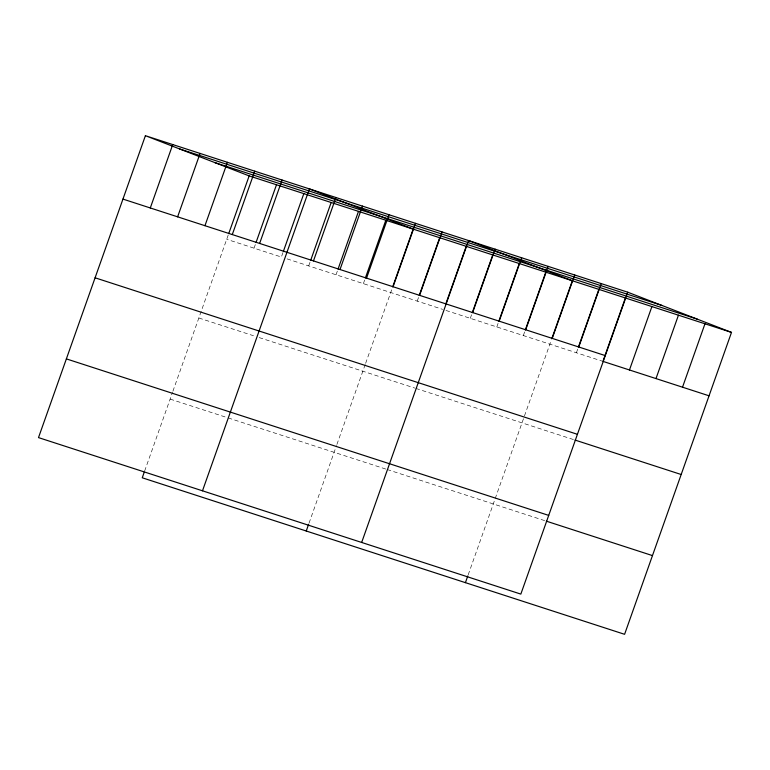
<?xml version="1.0" encoding="UTF-8"?>
<svg xmlns="http://www.w3.org/2000/svg" width="770" height="770" viewBox="0 0 770 770"><rect width="100%" height="100%" fill="white"/><g stroke="black" fill="none" stroke-linecap="round" stroke-linejoin="round"><path stroke-width="0.58" stroke-dasharray="3.85 2.89" d="M144.644 471.048L172.519 392.334M172.913 391.208L228.315 234.763M254.042 248.161L255.65 243.638M282.985 252.502L281.377 257.036L226.707 239.297M308.712 265.9L310.31 261.377M336.038 274.775L337.645 270.241M363.373 283.639L364.98 279.115M309.039 523.138L336.509 445.551M336.913 444.425L365.221 364.47M365.625 363.344L391.911 289.116M417.234 301.118L418.842 296.585M470.297 318.328L471.894 313.804M496.823 326.942L498.421 322.409M523.35 335.547L524.957 331.023M468.208 574.786L551.484 339.628M576.403 352.766L578.01 348.233M287.075 258.884L442.654 309.367M445.974 310.445L601.832 361.014M198.843 318L253.503 335.739M259.201 337.587L414.789 388.07M415.896 388.427L573.958 439.718M170.122 399.091L227.063 417.571M228.209 417.937L386.068 469.161M387.175 469.517L545.247 520.809"/><path stroke-width="1.16" d="M145.405 135.693L38.5 437.601L520.838 594.103L627.743 292.205L145.405 135.693L249.162 175.897L731.5 332.399L624.595 634.307L142.258 477.795L144.24 472.174M150.294 207.967L172.74 144.567M177.62 216.832L200.075 153.432M204.955 225.697L227.41 162.306M228.719 233.637L249.162 175.897M232.29 234.571L254.735 171.171M256.044 242.502L276.497 184.762M259.625 243.435L282.07 180.036M283.379 251.376L303.823 193.636M202.491 490.808L309.405 188.91L413.153 229.104L392.71 286.844M310.714 260.241L331.158 202.5M313.477 260.914L335.932 197.515M338.049 269.105L358.493 211.375M340.013 269.519L362.458 206.119M365.375 277.98L385.828 220.239M366.539 278.134L388.985 214.734M306.248 531.011L308.635 524.264M393.066 286.738L415.521 223.339M419.236 295.459L439.689 237.718M419.592 295.343L442.047 231.943M445.772 304.063L466.216 246.323M361.669 542.455L468.574 240.558L572.331 280.752L551.878 338.492M472.299 312.668L492.742 254.928M472.655 312.562L495.1 249.162M498.825 321.283L519.269 263.542M499.181 321.167L521.637 257.767M525.352 329.887L545.795 272.147M525.708 329.781L548.163 266.382M465.417 582.659L467.804 575.912M552.234 338.386L574.69 274.986M578.414 347.106L598.858 289.366M578.771 346.991L601.216 283.591M625.384 297.971L602.939 361.371L709.045 395.799M629.465 369.975L651.911 306.575M655.992 378.59L678.447 315.19M682.518 387.195L704.974 323.795M179.651 148.966L661.988 305.469M214.926 162.634L697.264 319.136M122.959 199.093L605.297 355.605M95.085 277.797L577.423 434.309M575.065 440.074L681.181 474.503M66.374 358.887L548.712 515.399M546.344 521.165L652.46 555.594M627.743 292.205L731.5 332.399"/></g></svg>
